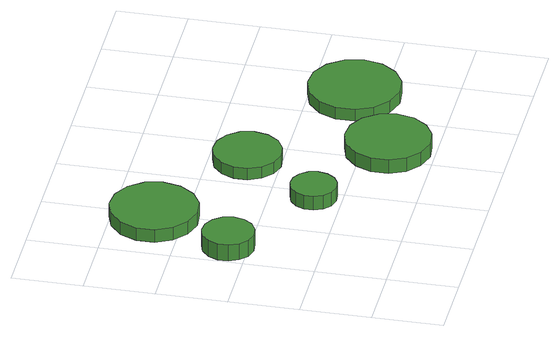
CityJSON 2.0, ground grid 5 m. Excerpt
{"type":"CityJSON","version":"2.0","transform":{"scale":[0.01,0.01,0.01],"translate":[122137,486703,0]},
"CityObjects":{
"tree1":{"type":"SolitaryVegetationObject","attributes":{"function":"something"},"geometry":[{"type":"MultiSurface","lod":"1","boundaries":[[[0,1,2,3,4,5,6,7,8,9,10,11,12,13,14]],[[15,16,17,18,19,20,21,22,23,24,25,26,27,28,29]],[[0,29,28,1]],[[1,28,27,2]],[[2,27,26,3]],[[3,26,25,4]],[[4,25,24,5]],[[5,24,23,6]],[[6,23,22,7]],[[7,22,21,8]],[[8,21,20,9]],[[9,20,19,10]],[[10,19,18,11]],[[11,18,17,12]],[[12,17,16,13]],[[13,16,15,14]],[[14,15,29,0]]]}]},
"tree2":{"type":"SolitaryVegetationObject","attributes":{"function":"something"},"geometry":[{"type":"MultiSurface","lod":"1","boundaries":[[[30,31,32,33,34,35,36,37,38,39,40,41,42,43,44]],[[45,46,47,48,49,50,51,52,53,54,55,56,57,58,59]],[[30,59,58,31]],[[31,58,57,32]],[[32,57,56,33]],[[33,56,55,34]],[[34,55,54,35]],[[35,54,53,36]],[[36,53,52,37]],[[37,52,51,38]],[[38,51,50,39]],[[39,50,49,40]],[[40,49,48,41]],[[41,48,47,42]],[[42,47,46,43]],[[43,46,45,44]],[[44,45,59,30]]]}]},
"tree3":{"type":"SolitaryVegetationObject","attributes":{"function":"something"},"geometry":[{"type":"MultiSurface","lod":"1","boundaries":[[[60,61,62,63,64,65,66,67,68,69,70,71,72,73,74]],[[75,76,77,78,79,80,81,82,83,84,85,86,87,88,89]],[[60,89,88,61]],[[61,88,87,62]],[[62,87,86,63]],[[63,86,85,64]],[[64,85,84,65]],[[65,84,83,66]],[[66,83,82,67]],[[67,82,81,68]],[[68,81,80,69]],[[69,80,79,70]],[[70,79,78,71]],[[71,78,77,72]],[[72,77,76,73]],[[73,76,75,74]],[[74,75,89,60]]]}]},
"tree4":{"type":"SolitaryVegetationObject","attributes":{"function":"something"},"geometry":[{"type":"MultiSurface","lod":"1","boundaries":[[[90,91,92,93,94,95,96,97,98,99,100,101,102,103,104]],[[105,106,107,108,109,110,111,112,113,114,115,116,117,118,119]],[[90,119,118,91]],[[91,118,117,92]],[[92,117,116,93]],[[93,116,115,94]],[[94,115,114,95]],[[95,114,113,96]],[[96,113,112,97]],[[97,112,111,98]],[[98,111,110,99]],[[99,110,109,100]],[[100,109,108,101]],[[101,108,107,102]],[[102,107,106,103]],[[103,106,105,104]],[[104,105,119,90]]]}]},
"tree5":{"type":"SolitaryVegetationObject","attributes":{"function":"something"},"geometry":[{"type":"MultiSurface","lod":"1","boundaries":[[[120,121,122,123,124,125,126,127,128,129,130,131,132,133,134]],[[135,136,137,138,139,140,141,142,143,144,145,146,147,148,149]],[[120,149,148,121]],[[121,148,147,122]],[[122,147,146,123]],[[123,146,145,124]],[[124,145,144,125]],[[125,144,143,126]],[[126,143,142,127]],[[127,142,141,128]],[[128,141,140,129]],[[129,140,139,130]],[[130,139,138,131]],[[131,138,137,132]],[[132,137,136,133]],[[133,136,135,134]],[[134,135,149,120]]]}]},
"tree6":{"type":"SolitaryVegetationObject","attributes":{"function":"something"},"geometry":[{"type":"MultiSurface","lod":"1","boundaries":[[[150,151,152,153,154,155,156,157,158,159,160,161,162,163,164]],[[165,166,167,168,169,170,171,172,173,174,175,176,177,178,179]],[[150,179,178,151]],[[151,178,177,152]],[[152,177,176,153]],[[153,176,175,154]],[[154,175,174,155]],[[155,174,173,156]],[[156,173,172,157]],[[157,172,171,158]],[[158,171,170,159]],[[159,170,169,160]],[[160,169,168,161]],[[161,168,167,162]],[[162,167,166,163]],[[163,166,165,164]],[[164,165,179,150]]]}]}
},
"vertices":[
[383,1141,132],[367,1216,132],[322,1278,132],[256,1316,132],[180,1324,132],[107,1301,132],[51,1249,132],[20,1180,132],[20,1103,132],[51,1033,132],[107,982,132],[180,959,132],[256,967,132],[322,1005,132],[367,1067,132],[367,1067,6],[322,1005,6],[256,967,6],[180,959,6],[107,982,6],[51,1033,6],[20,1103,6],[20,1180,6],[51,1249,6],[107,1301,6],[180,1324,6],[256,1316,6],[322,1278,6],[367,1216,6],[383,1141,6],
[757,1707,110],[731,1833,110],[655,1937,110],[544,2001,110],[416,2015,110],[294,1975,110],[198,1889,110],[146,1772,110],[146,1643,110],[198,1526,110],[294,1440,110],[416,1400,110],[544,1413,110],[655,1478,110],[731,1582,110],[731,1582,10],[655,1478,10],[544,1413,10],[416,1400,10],[294,1440,10],[198,1526,10],[146,1643,10],[146,1772,10],[198,1889,10],[294,1975,10],[416,2015,10],[544,2001,10],[655,1937,10],[731,1833,10],[757,1707,10],
[1094,703,116],[1080,769,116],[1041,823,116],[982,857,116],[915,864,116],[851,843,116],[801,798,116],[773,736,116],[773,669,116],[801,607,116],[851,562,116],[915,541,116],[982,548,116],[1041,582,116],[1080,637,116],[1080,637,9],[1041,582,9],[982,548,9],[915,541,9],[851,562,9],[801,607,9],[773,669,9],[773,736,9],[801,798,9],[851,843,9],[915,864,9],[982,857,9],[1041,823,9],[1080,769,9],[1094,703,9],
[1529,1234,103],[1509,1332,103],[1450,1412,103],[1364,1462,103],[1265,1473,103],[1170,1442,103],[1096,1375,103],[1055,1284,103],[1055,1185,103],[1096,1094,103],[1170,1027,103],[1265,996,103],[1364,1007,103],[1450,1056,103],[1509,1137,103],[1509,1137,13],[1450,1056,13],[1364,1007,13],[1265,996,13],[1170,1027,13],[1096,1094,13],[1055,1185,13],[1055,1284,13],[1096,1375,13],[1170,1442,13],[1265,1473,13],[1364,1462,13],[1450,1412,13],[1509,1332,13],[1529,1234,13],
[1931,331,114],[1905,453,114],[1832,554,114],[1724,616,114],[1600,629,114],[1481,591,114],[1388,507,114],[1337,393,114],[1337,268,114],[1388,154,114],[1481,71,114],[1600,32,114],[1724,45,114],[1832,108,114],[1905,209,114],[1905,209,8],[1832,108,8],[1724,45,8],[1600,32,8],[1481,71,8],[1388,154,8],[1337,268,8],[1337,393,8],[1388,507,8],[1481,591,8],[1600,629,8],[1724,616,8],[1832,554,8],[1905,453,8],[1931,331,8],
[2583,694,103],[2555,825,103],[2476,934,103],[2360,1001,103],[2226,1015,103],[2099,974,103],[1999,884,103],[1944,761,103],[1944,627,103],[1999,504,103],[2099,414,103],[2226,373,103],[2360,387,103],[2476,454,103],[2555,562,103],[2555,562,11],[2476,454,11],[2360,387,11],[2226,373,11],[2099,414,11],[1999,504,11],[1944,627,11],[1944,761,11],[1999,884,11],[2099,974,11],[2226,1015,11],[2360,1001,11],[2476,934,11],[2555,825,11],[2583,694,11]
]}
